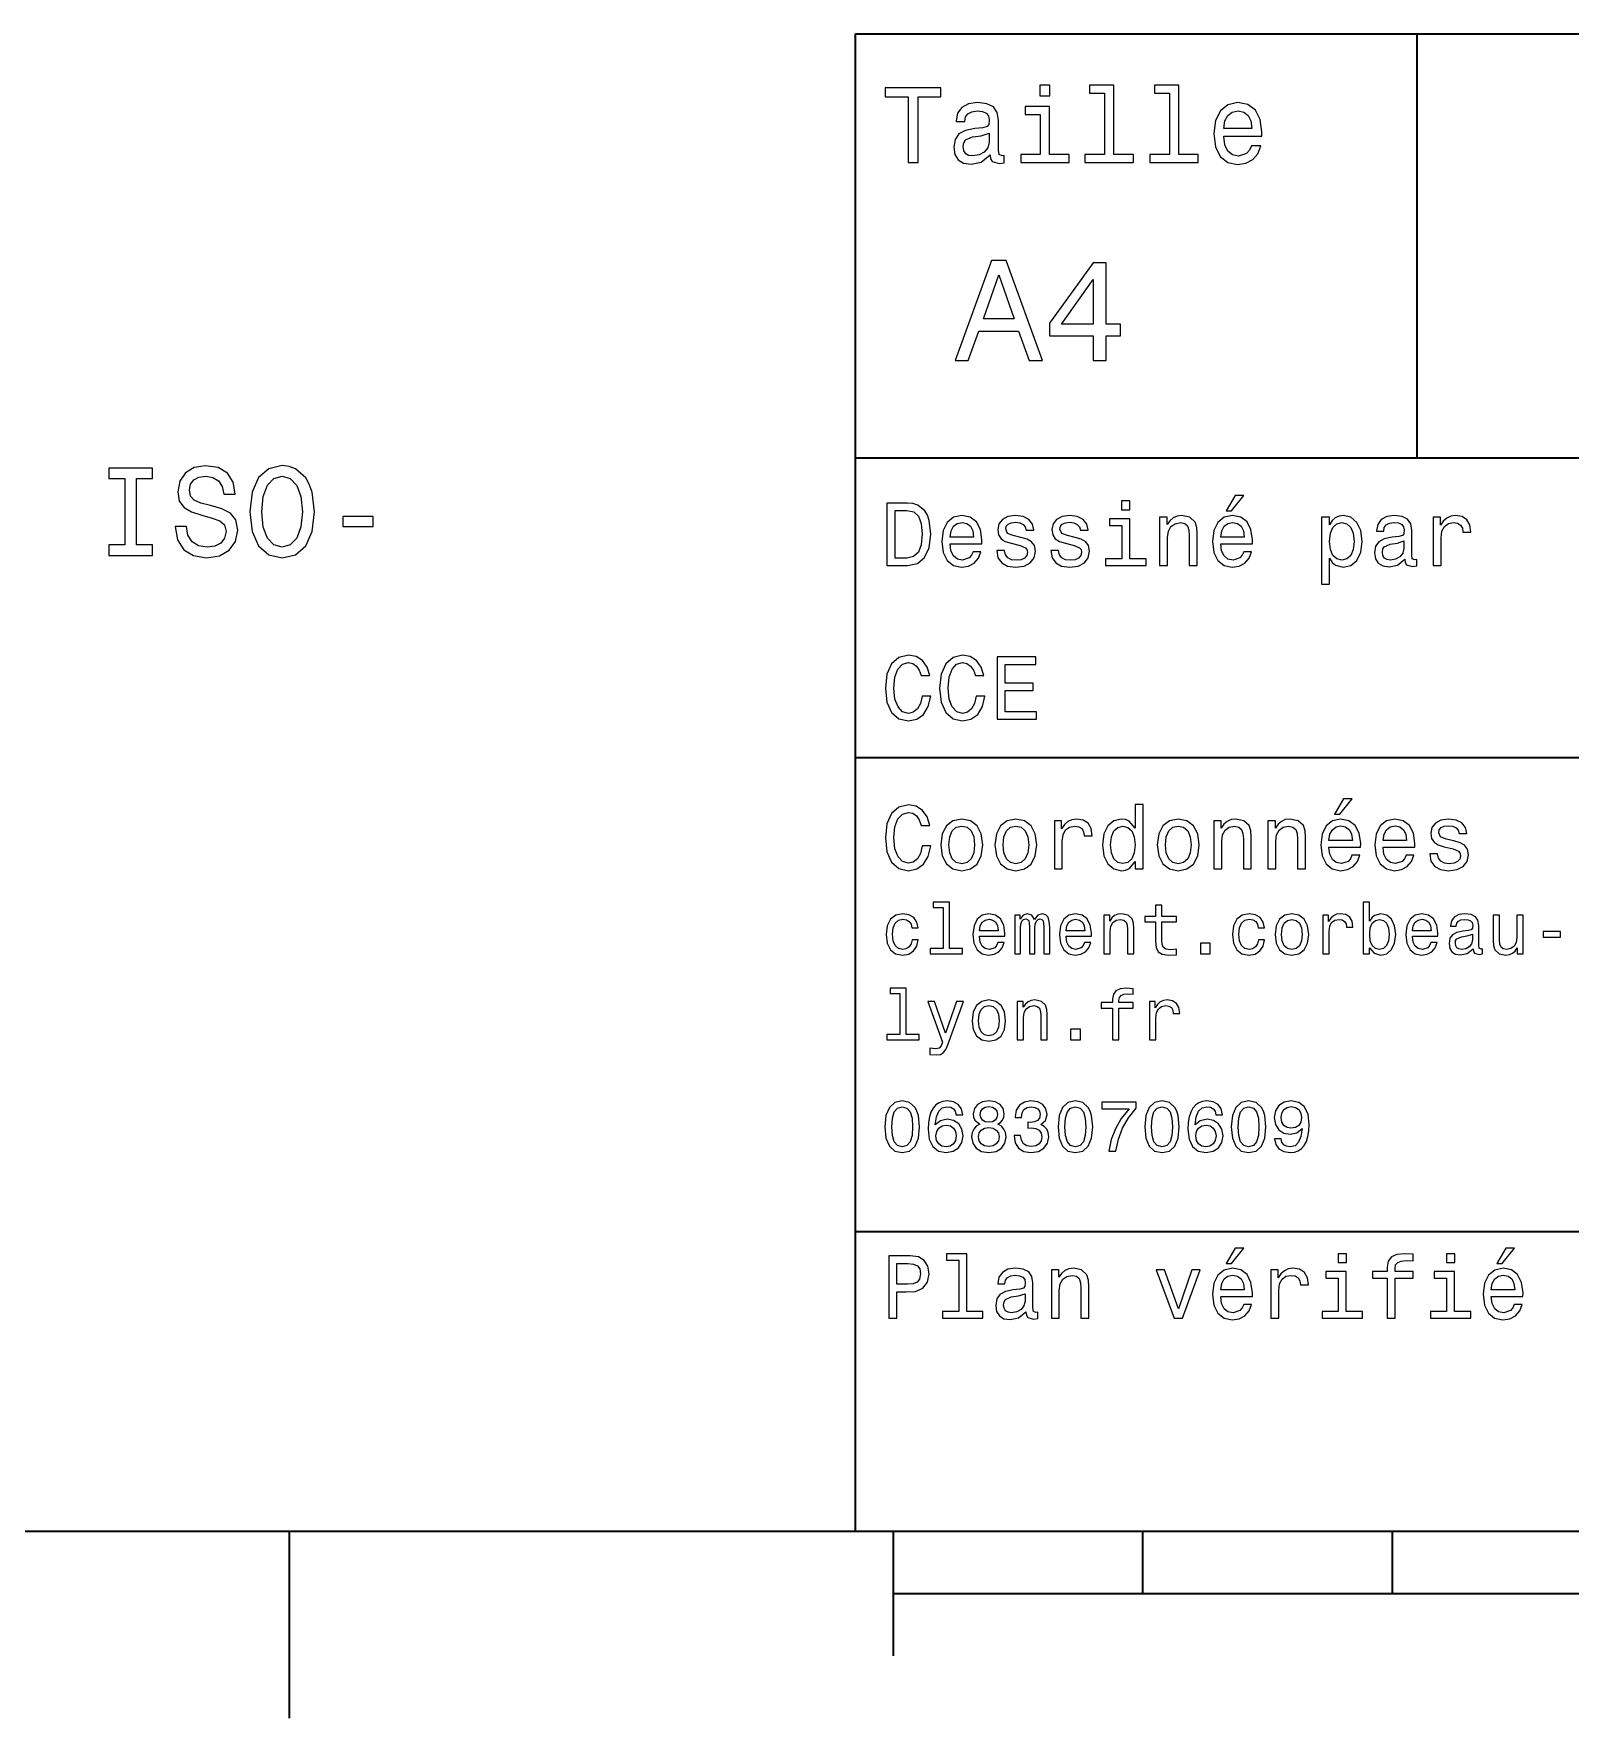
# Model space of a CAD drawing. Extents: x 0 to 297, y 0 to 210.
# Drawn here: x 64.1 to 125.6, y 2.5 to 70 of the extents above; entities that cross this region are included whole.
import ezdxf

# ---------------------------------------------------------------- set-up
doc = ezdxf.new("R2010")
doc.units = 0

msp = doc.modelspace()

# ---------------------------------------------------------------- linework, layer by layer
at = {"color": 7, "lineweight": 35}
for p, q in [((97, 10), (97, 70)), ((97, 70), (287, 70)), ((97, 53), (162, 53)), ((97, 41), (162, 41)), ((97, 22), (162, 22)), ((10, 10), (287, 10)), ((97, 10), (287, 10)), ((98.5, 7.5), (198.5, 7.5))]:
    msp.add_line(p, q, dxfattribs=at)
at = {"color": 7, "lineweight": 35, "ltscale": 0.425}
msp.add_line((119.5, 53), (119.5, 70), dxfattribs=at)
at = {"color": 7, "lineweight": 35, "ltscale": 0.1875}
msp.add_line((74.300003, 10), (74.300003, 2.5), dxfattribs=at)
at = {"color": 7, "lineweight": 35, "ltscale": 0.125}
msp.add_line((98.5, 10), (98.5, 5), dxfattribs=at)
at = {"color": 7, "lineweight": 35, "ltscale": 0.0625}
for p, q in [((108.5, 10), (108.5, 7.5)), ((118.5, 10), (118.5, 7.5))]:
    msp.add_line(p, q, dxfattribs=at)
at = {"color": 7, "lineweight": 13}
for points in [[(99.102303, 64.837173), (99.5, 64.837173), (99.5, 67.47406), (100.407784, 67.47406), (100.407784, 67.837173), (98.190201, 67.837173), (98.190201, 67.47406), (99.102303, 67.47406)], [(104.786743, 67.940918), (104.384727, 67.940918), (104.384727, 67.508644), (104.786743, 67.508644)], [(106.969742, 67.621033), (106.969742, 65.157059), (106.187317, 65.157059), (106.187317, 64.837173), (108.128242, 64.837173), (108.128242, 65.157059), (107.350143, 65.157059), (107.350143, 67.940918), (106.373199, 67.940918), (106.373199, 67.621033)], [(109.572044, 67.621033), (109.572044, 65.157059), (108.789627, 65.157059), (108.789627, 64.837173), (110.730545, 64.837173), (110.730545, 65.157059), (109.952454, 65.157059), (109.952454, 67.940918), (108.975502, 67.940918), (108.975502, 67.621033)], [(102.387611, 65.139771), (102.387611, 65.126801), (102.409225, 64.979828), (102.47406, 64.876076), (102.746399, 64.793945), (102.958214, 64.828529), (102.958214, 65.122475), (102.867432, 65.109505), (102.746399, 65.165703), (102.724785, 65.338615), (102.724785, 66.540344), (102.672913, 66.84726), (102.521614, 67.0634), (102.257927, 67.193085), (101.886169, 67.240631), (101.523056, 67.188759), (101.255043, 67.041786), (101.086456, 66.812675), (101.030258, 66.510086), (101.030258, 66.484146), (101.371758, 66.484146), (101.402016, 66.665703), (101.497116, 66.795387), (101.65274, 66.873199), (101.873199, 66.903458), (102.085014, 66.881844), (102.236313, 66.817001), (102.327087, 66.704605), (102.357346, 66.548988), (102.340057, 66.367432), (102.270897, 66.276657), (102.097984, 66.233429), (101.773773, 66.198845), (101.402016, 66.121033), (101.138329, 65.982704), (100.982712, 65.766571), (100.935158, 65.446686), (100.978386, 65.161385), (101.112389, 64.949562), (101.328529, 64.815559), (101.626801, 64.768013), (102.028816, 64.858788)], [(104.773773, 65.157059), (104.773773, 67.080688), (103.796829, 67.080688), (103.796829, 66.756485), (104.393372, 66.756485), (104.393372, 65.157059), (103.615273, 65.157059), (103.615273, 64.837173), (105.560516, 64.837173), (105.560516, 65.157059)], [(111.750717, 65.887604), (113.272339, 65.887604), (113.276657, 66.064842), (113.207497, 66.561958), (113.017288, 66.933716), (112.714699, 67.158501), (112.312683, 67.240631), (111.919312, 67.154175), (111.616714, 66.912102), (111.422188, 66.51873), (111.353027, 66), (111.41787, 65.4683), (111.612396, 65.079247), (111.91066, 64.837173), (112.299713, 64.755043), (112.636887, 64.811234), (112.913544, 64.958214), (113.116714, 65.191643), (113.233429, 65.502876), (112.857346, 65.502876), (112.779541, 65.329971), (112.667145, 65.200287), (112.34726, 65.096542), (112.100868, 65.144089), (111.914986, 65.295387), (111.793945, 65.541786), (111.750717, 65.874634)], [(111.750717, 66.207489), (111.798271, 66.50576), (111.914986, 66.726219), (112.092216, 66.860229), (112.325653, 66.907776), (112.554756, 66.860229), (112.731987, 66.726219), (112.840057, 66.50576), (112.878967, 66.207489)], [(102.344383, 65.649857), (102.292511, 65.425072), (102.154182, 65.252159), (101.946686, 65.139771), (101.691643, 65.100861), (101.527374, 65.122475), (101.41066, 65.191643), (101.337173, 65.312675), (101.315559, 65.481262), (101.332855, 65.632561), (101.402016, 65.740631), (101.678673, 65.861671), (102.028816, 65.913544), (102.344383, 66.017288)], [(100.982712, 56.9049), (101.51297, 56.9049), (101.933716, 58.080692), (103.530258, 58.080692), (103.951012, 56.9049), (104.492798, 56.9049), (103.028816, 60.910664), (102.440926, 60.910664)], [(106.521614, 56.9049), (107.040344, 56.9049), (107.040344, 57.896255), (107.610954, 57.896255), (107.610954, 58.357349), (107.040344, 58.357349), (107.040344, 60.818443), (106.515854, 60.818443), (104.763687, 58.403458), (104.763687, 57.896255), (106.521614, 57.896255)], [(102.118156, 58.570606), (102.734871, 60.334293), (103.351585, 58.570606)], [(105.247841, 58.357349), (106.521614, 60.149857), (106.521614, 58.357349)], [(70.189476, 50.251442), (69.730545, 50.251442), (69.831406, 49.716858), (70.083572, 49.323486), (70.471893, 49.086456), (70.996399, 49.000721), (71.515846, 49.081413), (71.904175, 49.303314), (72.151291, 49.651299), (72.242073, 50.110229), (72.166428, 50.523777), (71.954605, 50.791065), (71.611664, 50.967579), (71.152733, 51.098705), (70.759361, 51.194527), (70.502159, 51.305477), (70.355904, 51.466858), (70.310516, 51.719021), (70.355904, 51.945965), (70.48703, 52.117435), (70.688759, 52.233429), (70.966133, 52.273777), (71.24855, 52.223343), (71.470459, 52.087177), (71.616714, 51.860229), (71.687317, 51.552593), (72.146255, 51.552593), (72.146255, 51.562679), (72.065559, 52.036743), (71.828522, 52.389771), (71.455322, 52.611671), (70.951004, 52.687321), (70.497116, 52.611671), (70.144089, 52.399857), (69.917145, 52.072048), (69.836456, 51.648415), (69.902008, 51.270172), (70.093658, 51.01297), (70.396255, 50.841499), (70.809799, 50.710377), (71.218292, 50.594379), (71.525932, 50.483429), (71.712532, 50.322048), (71.778091, 50.059799), (71.717575, 49.792507), (71.561234, 49.590778), (71.324203, 49.464699), (71.016571, 49.424351), (70.67363, 49.479828), (70.411377, 49.641212), (70.244949, 49.903458)], [(72.726219, 50.846542), (72.817001, 50.059799), (73.079247, 49.479828), (73.487747, 49.121758), (74.022331, 49.000721), (74.551865, 49.121758), (74.965408, 49.479828), (75.222618, 50.059799), (75.318436, 50.846542), (75.222618, 51.628242), (75.111664, 51.945965), (74.965408, 52.208214), (74.551865, 52.566284), (74.299706, 52.657063), (74.022331, 52.692364), (73.482704, 52.566284), (73.074203, 52.213257), (72.817001, 51.633286)], [(67.718292, 49.520172), (67.072769, 49.520172), (67.072769, 49.096542), (68.827805, 49.096542), (68.827805, 49.520172), (68.182274, 49.520172), (68.182274, 52.172913), (68.827805, 52.172913), (68.827805, 52.596542), (67.072769, 52.596542), (67.072769, 52.172913), (67.718292, 52.172913)], [(73.210373, 50.846542), (73.265846, 51.456772), (73.432274, 51.905621), (73.689476, 52.177956), (74.022331, 52.273777), (74.350143, 52.177956), (74.607346, 51.900578), (74.773773, 51.451729), (74.83429, 50.846542), (74.773773, 50.236313), (74.607346, 49.787464), (74.350143, 49.515129), (74.022331, 49.424351), (73.689476, 49.515129), (73.432274, 49.787464), (73.265846, 50.23127)], [(111.84726, 50.88797), (112.059799, 50.88797), (112.560516, 51.500362), (112.207489, 51.500362)], [(76.44812, 50.251442), (77.668579, 50.251442), (77.668579, 50.649857), (76.44812, 50.649857)], [(99.080688, 51.190563), (98.248558, 51.190563), (98.248558, 48.690563), (99.080688, 48.690563), (99.473343, 48.769814), (99.765129, 49.011169), (99.945244, 49.40382), (100.010086, 49.940563), (99.952446, 50.488113), (99.880402, 50.70425), (99.779541, 50.877163), (99.487755, 51.111313), (99.296829, 51.168949)], [(99.055473, 50.891571), (99.329254, 50.837536), (99.516571, 50.671829), (99.628242, 50.376442), (99.664268, 49.940563), (99.624641, 49.519093), (99.51297, 49.223705), (99.322044, 49.047192), (99.055473, 48.989555), (98.583572, 48.989555), (98.583572, 50.891571)], [(100.784584, 49.565922), (102.052597, 49.565922), (102.056198, 49.713619), (101.998558, 50.127884), (101.840057, 50.437683), (101.587898, 50.625), (101.252884, 50.693443), (100.925072, 50.621399), (100.672913, 50.41967), (100.510803, 50.091862), (100.453171, 49.659584), (100.507202, 49.216499), (100.669312, 48.892292), (100.91787, 48.690563), (101.242073, 48.62212), (101.523056, 48.668949), (101.753601, 48.791428), (101.922913, 48.98595), (102.020172, 49.245319), (101.706772, 49.245319), (101.64193, 49.101227), (101.548271, 48.993156), (101.2817, 48.9067), (101.07637, 48.946327), (100.921471, 49.072407), (100.820602, 49.27774), (100.784584, 49.555115)], [(103.623199, 49.818085), (103.317001, 49.890129), (103.090057, 49.972984), (103.014412, 50.142292), (103.036026, 50.261169), (103.111671, 50.347622), (103.234146, 50.401657), (103.41066, 50.423271), (103.579971, 50.401657), (103.713257, 50.336815), (103.799713, 50.239555), (103.835732, 50.109871), (104.145531, 50.109871), (104.145531, 50.117077), (104.091499, 50.351227), (103.943802, 50.534943), (103.713257, 50.650219), (103.41066, 50.693443), (103.104469, 50.650219), (102.881126, 50.531342), (102.740631, 50.354828), (102.697403, 50.131485), (102.729828, 49.915348), (102.830688, 49.76405), (102.996399, 49.655983), (103.237755, 49.580334), (103.590775, 49.493877), (103.806915, 49.40382), (103.864555, 49.331772), (103.886169, 49.223705), (103.853745, 49.09042), (103.767288, 48.989555), (103.626801, 48.924713), (103.439484, 48.903099), (103.241356, 48.924713), (103.09726, 49.000362), (103, 49.122841), (102.960373, 49.292149), (102.654175, 49.292149), (102.704613, 49.003963), (102.852303, 48.795029), (103.086456, 48.668949), (103.41066, 48.62212), (103.749283, 48.668949), (103.997841, 48.795029), (104.149139, 48.996758), (104.203171, 49.259727), (104.163544, 49.486671), (104.051872, 49.641571), (103.868156, 49.742435)], [(105.791786, 49.818085), (105.485588, 49.890129), (105.258644, 49.972984), (105.182999, 50.142292), (105.204613, 50.261169), (105.280258, 50.347622), (105.40274, 50.401657), (105.579254, 50.423271), (105.748558, 50.401657), (105.881844, 50.336815), (105.9683, 50.239555), (106.004326, 50.109871), (106.314117, 50.109871), (106.314117, 50.117077), (106.260086, 50.351227), (106.112396, 50.534943), (105.881844, 50.650219), (105.579254, 50.693443), (105.273056, 50.650219), (105.049713, 50.531342), (104.909225, 50.354828), (104.865997, 50.131485), (104.898415, 49.915348), (104.999283, 49.76405), (105.164986, 49.655983), (105.406342, 49.580334), (105.759369, 49.493877), (105.975502, 49.40382), (106.033142, 49.331772), (106.054756, 49.223705), (106.022339, 49.09042), (105.935883, 48.989555), (105.795387, 48.924713), (105.60807, 48.903099), (105.409943, 48.924713), (105.265854, 49.000362), (105.168587, 49.122841), (105.12896, 49.292149), (104.822769, 49.292149), (104.873199, 49.003963), (105.020897, 48.795029), (105.255043, 48.668949), (105.579254, 48.62212), (105.91787, 48.668949), (106.166428, 48.795029), (106.317726, 48.996758), (106.371758, 49.259727), (106.33213, 49.486671), (106.220459, 49.641571), (106.036743, 49.742435)], [(107.992798, 51.27702), (107.657784, 51.27702), (107.657784, 50.916786), (107.992798, 50.916786)], [(109.181557, 48.690563), (109.498558, 48.690563), (109.498558, 49.807278), (109.530983, 50.063042), (109.635445, 50.250362), (109.797546, 50.365635), (110.013687, 50.408863), (110.1866, 50.372841), (110.29467, 50.275578), (110.348701, 50.113472), (110.366714, 49.897335), (110.366714, 48.690563), (110.683716, 48.690563), (110.683716, 49.962177), (110.669312, 50.217941), (110.604469, 50.430477), (110.39193, 50.625), (110.060516, 50.693443), (109.876801, 50.668228), (109.721901, 50.599785), (109.588615, 50.484512), (109.484146, 50.329613), (109.484146, 50.625), (109.181557, 50.625)], [(111.627518, 49.565922), (112.895531, 49.565922), (112.899132, 49.713619), (112.841499, 50.127884), (112.682999, 50.437683), (112.430832, 50.625), (112.095825, 50.693443), (111.768013, 50.621399), (111.515854, 50.41967), (111.353745, 50.091862), (111.296112, 49.659584), (111.350143, 49.216499), (111.512245, 48.892292), (111.760803, 48.690563), (112.085014, 48.62212), (112.365997, 48.668949), (112.596542, 48.791428), (112.765854, 48.98595), (112.863113, 49.245319), (112.549713, 49.245319), (112.484871, 49.101227), (112.391212, 48.993156), (112.124641, 48.9067), (111.919312, 48.946327), (111.764412, 49.072407), (111.663544, 49.27774), (111.627518, 49.555115)], [(115.986313, 50.326012), (115.986313, 50.625), (115.669312, 50.625), (115.669312, 47.941284), (115.986313, 47.941284), (115.986313, 48.98595), (116.097984, 48.816643), (116.22406, 48.704971), (116.541069, 48.62212), (116.843658, 48.690563), (117.081413, 48.895893), (117.236313, 49.2201), (117.293945, 49.659584), (117.236313, 50.095463), (117.081413, 50.41967), (116.843658, 50.621399), (116.541069, 50.693443), (116.368156, 50.671829), (116.220459, 50.603386), (116.094383, 50.488113)], [(119.005043, 48.942726), (119.005043, 48.931919), (119.023056, 48.809441), (119.077087, 48.722984), (119.304031, 48.654541), (119.480545, 48.683357), (119.480545, 48.928314), (119.4049, 48.917507), (119.304031, 48.96434), (119.286026, 49.108429), (119.286026, 50.109871), (119.242798, 50.365635), (119.116714, 50.54575), (118.896973, 50.65382), (118.587173, 50.693443), (118.284584, 50.650219), (118.061241, 50.52774), (117.920746, 50.336815), (117.873917, 50.084656), (117.873917, 50.063042), (118.158501, 50.063042), (118.183716, 50.21434), (118.26297, 50.322407), (118.392654, 50.387249), (118.57637, 50.412464), (118.752884, 50.394455), (118.878967, 50.34042), (118.954613, 50.246758), (118.979828, 50.117077), (118.965416, 49.965778), (118.907784, 49.890129), (118.763687, 49.854107), (118.493515, 49.825291), (118.183716, 49.760448), (117.963974, 49.645176), (117.834297, 49.465057), (117.79467, 49.19849), (117.830688, 48.960735), (117.942368, 48.784222), (118.122482, 48.67255), (118.37104, 48.632927), (118.706055, 48.708576)], [(120.143372, 48.690563), (120.460373, 48.690563), (120.460373, 49.796471), (120.492798, 50.063042), (120.590057, 50.253963), (120.748558, 50.369236), (120.961098, 50.408863), (121.119598, 50.383648), (121.238472, 50.3116), (121.310516, 50.189121), (121.335739, 50.023415), (121.656342, 50.023415), (121.613113, 50.315205), (121.49424, 50.524136), (121.296112, 50.650219), (121.02594, 50.693443), (120.842224, 50.664627), (120.683716, 50.592579), (120.543228, 50.4701), (120.431557, 50.304398), (120.431557, 50.625), (120.143372, 50.625)], [(100.784584, 49.832493), (100.824211, 50.081055), (100.921471, 50.264771), (101.069168, 50.376442), (101.263687, 50.416069), (101.454613, 50.376442), (101.602303, 50.264771), (101.69236, 50.081055), (101.724785, 49.832493)], [(107.981987, 48.957134), (107.981987, 50.560158), (107.16787, 50.560158), (107.16787, 50.289986), (107.664986, 50.289986), (107.664986, 48.957134), (107.016571, 48.957134), (107.016571, 48.690563), (108.637611, 48.690563), (108.637611, 48.957134)], [(111.627518, 49.832493), (111.667145, 50.081055), (111.764412, 50.264771), (111.912102, 50.376442), (112.106628, 50.416069), (112.297546, 50.376442), (112.445244, 50.264771), (112.535301, 50.081055), (112.567726, 49.832493)], [(116.48703, 48.9067), (116.274498, 48.953533), (116.119598, 49.097622), (116.022339, 49.331772), (115.989914, 49.659584), (116.022339, 49.983791), (116.119598, 50.217941), (116.274498, 50.358429), (116.48703, 50.408863), (116.681557, 50.358429), (116.836456, 50.21434), (116.933716, 49.98019), (116.969742, 49.659584), (116.933716, 49.335377), (116.836456, 49.097622), (116.681557, 48.953533)], [(118.969025, 49.367798), (118.925797, 49.180477), (118.810516, 49.036385), (118.637611, 48.942726), (118.425072, 48.910305), (118.288185, 48.928314), (118.190926, 48.98595), (118.129684, 49.086815), (118.111671, 49.227306), (118.126083, 49.353386), (118.183716, 49.443443), (118.414268, 49.544312), (118.706055, 49.587536), (118.969025, 49.673992)], [(99.66787, 43.460373), (99.595818, 43.15778), (99.476944, 42.941643), (99.311241, 42.808357), (99.116714, 42.765129), (98.882568, 42.829971), (98.698845, 43.024494), (98.57637, 43.341499), (98.536743, 43.780979), (98.57637, 44.216858), (98.695244, 44.537464), (98.87896, 44.731987), (99.116714, 44.80043), (99.289627, 44.764408), (99.437317, 44.663544), (99.552597, 44.501442), (99.631844, 44.278099), (99.97406, 44.278099), (99.865997, 44.620316), (99.678673, 44.879681), (99.422913, 45.041786), (99.116714, 45.099422), (98.734871, 45.009365), (98.443085, 44.757202), (98.25576, 44.342937), (98.190926, 43.780979), (98.25576, 43.219021), (98.443085, 42.804756), (98.734871, 42.548992), (99.116714, 42.462536), (99.451729, 42.530979), (99.721901, 42.721901), (99.912827, 43.035301), (100.013687, 43.460373)], [(101.836456, 43.460373), (101.764412, 43.15778), (101.645531, 42.941643), (101.479828, 42.808357), (101.285301, 42.765129), (101.051155, 42.829971), (100.867432, 43.024494), (100.744957, 43.341499), (100.70533, 43.780979), (100.744957, 44.216858), (100.863831, 44.537464), (101.047554, 44.731987), (101.285301, 44.80043), (101.458214, 44.764408), (101.605911, 44.663544), (101.721184, 44.501442), (101.80043, 44.278099), (102.142654, 44.278099), (102.034584, 44.620316), (101.84726, 44.879681), (101.591499, 45.041786), (101.285301, 45.099422), (100.903458, 45.009365), (100.611671, 44.757202), (100.424355, 44.342937), (100.359512, 43.780979), (100.424355, 43.219021), (100.611671, 42.804756), (100.903458, 42.548992), (101.285301, 42.462536), (101.620316, 42.530979), (101.890488, 42.721901), (102.081413, 43.035301), (102.182274, 43.460373)], [(102.664986, 42.530979), (104.25, 42.530979), (104.25, 42.833572), (102.996399, 42.833572), (102.996399, 43.680115), (104.113113, 43.680115), (104.113113, 43.979107), (102.996399, 43.979107), (102.996399, 44.728386), (104.221184, 44.728386), (104.221184, 45.030979), (102.664986, 45.030979)], [(116.184441, 38.728386), (116.396973, 38.728386), (116.897697, 39.340778), (116.54467, 39.340778)], [(99.66787, 37.460373), (99.595818, 37.15778), (99.476944, 36.941643), (99.311241, 36.808357), (99.116714, 36.765129), (98.882568, 36.829971), (98.698845, 37.024494), (98.57637, 37.341499), (98.536743, 37.780979), (98.57637, 38.216858), (98.695244, 38.537464), (98.87896, 38.731987), (99.116714, 38.80043), (99.289627, 38.764408), (99.437317, 38.663544), (99.552597, 38.501442), (99.631844, 38.278099), (99.97406, 38.278099), (99.865997, 38.620316), (99.678673, 38.879681), (99.422913, 39.041786), (99.116714, 39.099422), (98.734871, 39.009365), (98.443085, 38.757202), (98.25576, 38.342937), (98.190926, 37.780979), (98.25576, 37.219021), (98.443085, 36.804756), (98.734871, 36.548992), (99.116714, 36.462536), (99.451729, 36.530979), (99.721901, 36.721901), (99.912827, 37.035301), (100.013687, 37.460373)], [(100.413544, 37.496399), (100.471184, 37.056915), (100.636887, 36.732708), (100.899857, 36.530979), (101.252884, 36.462536), (101.602303, 36.530979), (101.865273, 36.729107), (102.030983, 37.053314), (102.092216, 37.496399), (102.030983, 37.935879), (101.865273, 38.263687), (101.602303, 38.461815), (101.252884, 38.533859), (100.899857, 38.461815), (100.636887, 38.260086), (100.471184, 37.935879)], [(102.58213, 37.496399), (102.639771, 37.056915), (102.805473, 36.732708), (103.068443, 36.530979), (103.421471, 36.462536), (103.770897, 36.530979), (104.033859, 36.729107), (104.19957, 37.053314), (104.260803, 37.496399), (104.19957, 37.935879), (104.033859, 38.263687), (103.770897, 38.461815), (103.421471, 38.533859), (103.068443, 38.461815), (102.805473, 38.260086), (102.639771, 37.935879)], [(104.963257, 36.530979), (105.280258, 36.530979), (105.280258, 37.636887), (105.312683, 37.903458), (105.409943, 38.094379), (105.568443, 38.209652), (105.780983, 38.249279), (105.939484, 38.224064), (106.058357, 38.152016), (106.130402, 38.029537), (106.155617, 37.863831), (106.476227, 37.863831), (106.432999, 38.155621), (106.314117, 38.364552), (106.115997, 38.490635), (105.845825, 38.533859), (105.662102, 38.505043), (105.503601, 38.432995), (105.363113, 38.310516), (105.251442, 38.144814), (105.251442, 38.465416), (104.963257, 38.465416)], [(108.201729, 36.829971), (108.201729, 36.530979), (108.51873, 36.530979), (108.51873, 39.117435), (108.20533, 39.117435), (108.20533, 38.170029), (107.963974, 38.443802), (107.816284, 38.508644), (107.646973, 38.533859), (107.340775, 38.461815), (107.103027, 38.260086), (106.948128, 37.935879), (106.894089, 37.5), (106.948128, 37.064121), (107.103027, 36.736309), (107.340775, 36.530979), (107.646973, 36.462536), (107.816284, 36.487751), (107.967575, 36.552593)], [(109.087898, 37.496399), (109.145531, 37.056915), (109.311241, 36.732708), (109.574203, 36.530979), (109.927231, 36.462536), (110.276657, 36.530979), (110.539627, 36.729107), (110.70533, 37.053314), (110.766571, 37.496399), (110.70533, 37.935879), (110.539627, 38.263687), (110.276657, 38.461815), (109.927231, 38.533859), (109.574203, 38.461815), (109.311241, 38.260086), (109.145531, 37.935879)], [(111.350143, 36.530979), (111.667145, 36.530979), (111.667145, 37.647694), (111.69957, 37.903458), (111.804031, 38.090778), (111.966141, 38.206051), (112.182274, 38.249279), (112.355186, 38.213257), (112.463257, 38.115993), (112.517288, 37.953888), (112.535301, 37.737751), (112.535301, 36.530979), (112.852303, 36.530979), (112.852303, 37.802593), (112.837898, 38.058357), (112.773056, 38.270893), (112.560516, 38.465416), (112.229103, 38.533859), (112.045387, 38.508644), (111.890488, 38.440201), (111.757202, 38.324928), (111.65274, 38.170029), (111.65274, 38.465416), (111.350143, 38.465416)], [(113.51873, 36.530979), (113.835732, 36.530979), (113.835732, 37.647694), (113.868156, 37.903458), (113.972626, 38.090778), (114.134727, 38.206051), (114.350861, 38.249279), (114.523773, 38.213257), (114.631844, 38.115993), (114.685883, 37.953888), (114.703888, 37.737751), (114.703888, 36.530979), (115.020889, 36.530979), (115.020889, 37.802593), (115.006485, 38.058357), (114.941643, 38.270893), (114.729111, 38.465416), (114.39769, 38.533859), (114.213974, 38.508644), (114.059082, 38.440201), (113.925789, 38.324928), (113.821327, 38.170029), (113.821327, 38.465416), (113.51873, 38.465416)], [(115.964699, 37.406338), (117.232712, 37.406338), (117.236313, 37.554035), (117.178673, 37.9683), (117.020172, 38.278099), (116.768013, 38.465416), (116.432999, 38.533859), (116.105186, 38.461815), (115.853027, 38.260086), (115.690918, 37.932278), (115.633286, 37.5), (115.687317, 37.056915), (115.849426, 36.732708), (116.097984, 36.530979), (116.422188, 36.462536), (116.703171, 36.509365), (116.933716, 36.631844), (117.103027, 36.826366), (117.200287, 37.085735), (116.886887, 37.085735), (116.822044, 36.941643), (116.728386, 36.833572), (116.461815, 36.747116), (116.256485, 36.786743), (116.101585, 36.912823), (116.000717, 37.118156), (115.964699, 37.395531)], [(118.133286, 37.406338), (119.401299, 37.406338), (119.4049, 37.554035), (119.34726, 37.9683), (119.188766, 38.278099), (118.9366, 38.465416), (118.601585, 38.533859), (118.273773, 38.461815), (118.021614, 38.260086), (117.859512, 37.932278), (117.801872, 37.5), (117.855911, 37.056915), (118.018013, 36.732708), (118.266571, 36.530979), (118.590775, 36.462536), (118.871758, 36.509365), (119.10231, 36.631844), (119.271614, 36.826366), (119.368881, 37.085735), (119.055481, 37.085735), (118.990631, 36.941643), (118.896973, 36.833572), (118.630402, 36.747116), (118.425072, 36.786743), (118.270172, 36.912823), (118.169312, 37.118156), (118.133286, 37.395531)], [(120.971901, 37.658501), (120.66571, 37.730545), (120.438766, 37.8134), (120.363113, 37.982708), (120.384727, 38.101585), (120.460373, 38.188038), (120.582855, 38.242073), (120.759369, 38.263687), (120.92868, 38.242073), (121.061966, 38.177231), (121.148415, 38.079971), (121.184441, 37.950287), (121.49424, 37.950287), (121.49424, 37.957493), (121.440201, 38.191643), (121.292511, 38.375359), (121.061966, 38.490635), (120.759369, 38.533859), (120.453171, 38.490635), (120.229828, 38.371758), (120.08934, 38.195244), (120.046112, 37.971901), (120.078529, 37.755764), (120.179398, 37.604465), (120.3451, 37.496399), (120.586456, 37.42075), (120.939484, 37.334293), (121.155624, 37.244236), (121.213257, 37.172188), (121.234871, 37.064121), (121.202454, 36.930836), (121.115997, 36.829971), (120.97551, 36.765129), (120.788185, 36.743515), (120.590057, 36.765129), (120.445969, 36.840778), (120.348709, 36.963257), (120.309082, 37.132565), (120.002884, 37.132565), (120.053314, 36.844379), (120.201012, 36.635445), (120.435158, 36.509365), (120.759369, 36.462536), (121.097984, 36.509365), (121.346542, 36.635445), (121.497841, 36.837173), (121.551872, 37.100143), (121.512253, 37.327087), (121.400574, 37.481987), (121.216858, 37.582851)], [(100.737755, 37.5), (100.770172, 37.824207), (100.87104, 38.058357), (101.033142, 38.20245), (101.252884, 38.25288), (101.469017, 38.20245), (101.631126, 38.061958), (101.731987, 37.824207), (101.768013, 37.5), (101.731987, 37.172188), (101.631126, 36.934437), (101.469017, 36.790344), (101.252884, 36.743515), (101.033142, 36.790344), (100.87104, 36.934437), (100.770172, 37.172188)], [(102.906342, 37.5), (102.938759, 37.824207), (103.039627, 38.058357), (103.201729, 38.20245), (103.421471, 38.25288), (103.637611, 38.20245), (103.799713, 38.061958), (103.900574, 37.824207), (103.9366, 37.5), (103.900574, 37.172188), (103.799713, 36.934437), (103.637611, 36.790344), (103.421471, 36.743515), (103.201729, 36.790344), (103.039627, 36.934437), (102.938759, 37.172188)], [(107.701012, 38.249279), (107.909943, 38.198845), (108.068443, 38.058357), (108.162102, 37.824207), (108.198128, 37.5), (108.162102, 37.172188), (108.068443, 36.938038), (107.909943, 36.793949), (107.701012, 36.747116), (107.502884, 36.793949), (107.351585, 36.938038), (107.250717, 37.175793), (107.2183, 37.5), (107.250717, 37.820606), (107.351585, 38.054756), (107.502884, 38.198845)], [(109.412102, 37.5), (109.444527, 37.824207), (109.545387, 38.058357), (109.707489, 38.20245), (109.927231, 38.25288), (110.143372, 38.20245), (110.305473, 38.061958), (110.406342, 37.824207), (110.44236, 37.5), (110.406342, 37.172188), (110.305473, 36.934437), (110.143372, 36.790344), (109.927231, 36.743515), (109.707489, 36.790344), (109.545387, 36.934437), (109.444527, 37.172188)], [(115.964699, 37.672909), (116.004318, 37.921471), (116.101585, 38.105186), (116.249283, 38.216858), (116.443802, 38.256485), (116.634727, 38.216858), (116.782425, 38.105186), (116.872482, 37.921471), (116.9049, 37.672909)], [(118.133286, 37.672909), (118.172913, 37.921471), (118.270172, 38.105186), (118.41787, 38.216858), (118.612396, 38.256485), (118.803314, 38.216858), (118.951012, 38.105186), (119.041069, 37.921471), (119.073486, 37.672909)], [(100.510086, 34.991352), (100.510086, 33.348701), (99.988472, 33.348701), (99.988472, 33.135445), (101.282417, 33.135445), (101.282417, 33.348701), (100.763687, 33.348701), (100.763687, 35.204609), (100.112389, 35.204609), (100.112389, 34.991352)], [(117.593658, 33.374638), (117.780975, 33.152737), (118.03746, 33.080688), (118.279541, 33.135445), (118.472626, 33.299709), (118.593658, 33.561958), (118.639771, 33.91066), (118.593658, 34.259365), (118.469742, 34.51873), (118.279541, 34.680115), (118.03746, 34.737751), (117.783859, 34.662823), (117.680115, 34.570602), (117.593658, 34.446682), (117.593658, 35.204609), (117.340057, 35.204609), (117.340057, 33.135445), (117.593658, 33.135445)], [(99.256485, 34.170029), (99.507202, 34.170029), (99.45533, 34.400574), (99.331413, 34.58213), (99.138329, 34.694523), (98.887611, 34.737751), (98.610954, 34.680115), (98.400574, 34.51873), (98.268013, 34.256481), (98.221901, 33.904896), (98.265129, 33.556194), (98.394814, 33.296829), (98.599426, 33.135445), (98.87896, 33.080688), (99.126801, 33.123917), (99.319885, 33.244953), (99.452446, 33.435158), (99.510086, 33.688759), (99.268013, 33.688759), (99.224785, 33.527374), (99.144089, 33.406338), (99.028816, 33.331409), (98.887611, 33.308353), (98.711815, 33.345818), (98.585014, 33.461094), (98.507202, 33.648415), (98.48127, 33.913544), (98.507202, 34.172909), (98.587898, 34.360229), (98.717583, 34.475502), (98.887611, 34.515846), (99.03746, 34.48991), (99.149857, 34.42363), (99.224785, 34.314117)], [(101.96254, 33.835732), (102.976944, 33.835732), (102.979828, 33.953888), (102.933716, 34.285301), (102.806915, 34.533138), (102.605186, 34.682995), (102.337173, 34.737751), (102.074928, 34.680115), (101.873199, 34.51873), (101.743515, 34.256481), (101.697403, 33.91066), (101.740631, 33.556194), (101.870316, 33.296829), (102.069168, 33.135445), (102.328529, 33.080688), (102.553314, 33.118153), (102.737755, 33.216137), (102.873199, 33.371758), (102.951012, 33.57925), (102.700287, 33.57925), (102.648415, 33.463974), (102.573486, 33.377518), (102.360229, 33.308353), (102.195969, 33.340057), (102.072044, 33.440922), (101.991356, 33.605186), (101.96254, 33.827087)], [(101.96254, 34.048988), (101.99424, 34.247837), (102.072044, 34.39481), (102.190201, 34.484146), (102.345825, 34.515846), (102.498558, 34.484146), (102.616714, 34.39481), (102.688759, 34.247837), (102.714699, 34.048988)], [(103.374641, 33.135445), (103.60807, 33.135445), (103.60807, 34.170029), (103.622482, 34.325645), (103.665703, 34.438038), (103.731987, 34.504322), (103.818443, 34.530258), (103.887611, 34.507202), (103.933716, 34.449566), (103.956772, 34.351582), (103.965416, 34.221901), (103.965416, 33.135445), (104.184441, 33.135445), (104.184441, 34.170029), (104.198845, 34.322765), (104.242073, 34.435158), (104.311241, 34.504322), (104.397697, 34.530258), (104.466858, 34.507202), (104.51297, 34.449566), (104.541786, 34.221901), (104.541786, 33.135445), (104.775215, 33.135445), (104.775215, 34.204609), (104.760803, 34.42651), (104.714699, 34.596539), (104.622475, 34.700287), (104.472626, 34.737751), (104.296829, 34.680115), (104.161385, 34.512966), (104.054756, 34.677231), (103.876083, 34.737751), (103.711815, 34.680115), (103.599426, 34.51873), (103.599426, 34.682995), (103.374641, 34.682995)], [(105.432274, 33.835732), (106.446686, 33.835732), (106.44957, 33.953888), (106.403458, 34.285301), (106.276657, 34.533138), (106.074928, 34.682995), (105.806915, 34.737751), (105.54467, 34.680115), (105.342941, 34.51873), (105.213257, 34.256481), (105.167145, 33.91066), (105.210373, 33.556194), (105.340057, 33.296829), (105.538902, 33.135445), (105.798271, 33.080688), (106.023056, 33.118153), (106.207489, 33.216137), (106.342941, 33.371758), (106.420746, 33.57925), (106.170029, 33.57925), (106.118156, 33.463974), (106.043228, 33.377518), (105.829971, 33.308353), (105.665703, 33.340057), (105.541786, 33.440922), (105.461098, 33.605186), (105.432274, 33.827087)], [(105.432274, 34.048988), (105.463974, 34.247837), (105.541786, 34.39481), (105.659943, 34.484146), (105.815559, 34.515846), (105.9683, 34.484146), (106.086456, 34.39481), (106.158501, 34.247837), (106.184441, 34.048988)], [(106.945244, 33.135445), (107.198845, 33.135445), (107.198845, 34.028816), (107.224785, 34.233429), (107.308357, 34.383282), (107.438042, 34.475502), (107.610954, 34.510086), (107.749283, 34.481266), (107.835739, 34.403458), (107.87896, 34.273773), (107.893372, 34.100861), (107.893372, 33.135445), (108.146973, 33.135445), (108.146973, 34.152737), (108.135445, 34.357346), (108.083572, 34.527374), (107.913544, 34.682995), (107.648415, 34.737751), (107.501442, 34.717579), (107.377518, 34.662823), (107.270889, 34.570602), (107.187317, 34.446682), (107.187317, 34.682995), (106.945244, 34.682995)], [(109.020172, 34.414982), (109.020172, 33.639767), (109.03746, 33.389046), (109.118156, 33.216137), (109.279541, 33.115273), (109.553314, 33.080688), (109.853027, 33.0951), (109.853027, 33.314117), (109.634003, 33.296829), (109.435158, 33.319881), (109.328529, 33.39193), (109.282417, 33.512966), (109.273773, 33.682995), (109.273773, 34.414982), (109.853027, 34.414982), (109.853027, 34.631123), (109.273773, 34.631123), (109.273773, 35.083572), (109.020172, 35.083572), (109.020172, 34.631123), (108.58213, 34.631123), (108.58213, 34.414982)], [(113.135445, 34.170029), (113.386169, 34.170029), (113.33429, 34.400574), (113.210373, 34.58213), (113.017288, 34.694523), (112.766571, 34.737751), (112.489914, 34.680115), (112.279541, 34.51873), (112.146973, 34.256481), (112.100861, 33.904896), (112.144089, 33.556194), (112.273773, 33.296829), (112.478386, 33.135445), (112.757927, 33.080688), (113.00576, 33.123917), (113.198845, 33.244953), (113.331413, 33.435158), (113.389046, 33.688759), (113.146973, 33.688759), (113.103745, 33.527374), (113.023056, 33.406338), (112.907776, 33.331409), (112.766571, 33.308353), (112.590775, 33.345818), (112.463974, 33.461094), (112.386169, 33.648415), (112.360229, 33.913544), (112.386169, 34.172909), (112.466858, 34.360229), (112.596542, 34.475502), (112.766571, 34.515846), (112.916428, 34.48991), (113.028816, 34.42363), (113.103745, 34.314117)], [(113.809799, 33.90778), (113.855904, 33.556194), (113.988472, 33.296829), (114.198845, 33.135445), (114.481262, 33.080688), (114.760803, 33.135445), (114.971176, 33.293945), (115.103745, 33.55331), (115.15274, 33.90778), (115.103745, 34.259365), (114.971176, 34.52161), (114.760803, 34.680115), (114.481262, 34.737751), (114.198845, 34.680115), (113.988472, 34.51873), (113.855904, 34.259365)], [(114.06916, 33.91066), (114.0951, 34.170029), (114.175789, 34.357346), (114.305473, 34.472622), (114.481262, 34.512966), (114.654175, 34.472622), (114.783859, 34.360229), (114.864548, 34.170029), (114.893372, 33.91066), (114.864548, 33.648415), (114.783859, 33.45821), (114.654175, 33.342937), (114.481262, 33.305473), (114.305473, 33.342937), (114.175789, 33.45821), (114.0951, 33.648415)], [(115.714691, 33.135445), (115.9683, 33.135445), (115.9683, 34.020172), (115.994232, 34.233429), (116.072044, 34.386166), (116.198845, 34.478386), (116.368874, 34.510086), (116.495674, 34.48991), (116.590775, 34.432274), (116.648415, 34.334293), (116.668587, 34.201729), (116.925072, 34.201729), (116.890488, 34.435158), (116.795387, 34.602303), (116.636887, 34.703167), (116.420746, 34.737751), (116.273773, 34.714695), (116.146973, 34.657059), (116.034576, 34.559074), (115.945244, 34.42651), (115.945244, 34.682995), (115.714691, 34.682995)], [(118.380402, 33.91066), (118.351585, 33.651295), (118.273773, 33.461094), (118.149857, 33.345818), (117.994232, 33.308353), (117.824203, 33.345818), (117.700287, 33.461094), (117.622475, 33.648415), (117.596542, 33.91066), (117.622475, 34.170029), (117.700287, 34.357346), (117.824203, 34.469738), (117.994232, 34.510086), (118.149857, 34.469738), (118.273773, 34.354465), (118.351585, 34.167145)], [(119.311241, 33.835732), (120.325645, 33.835732), (120.328529, 33.953888), (120.282425, 34.285301), (120.155617, 34.533138), (119.953888, 34.682995), (119.685883, 34.737751), (119.42363, 34.680115), (119.221901, 34.51873), (119.092216, 34.256481), (119.046112, 33.91066), (119.08934, 33.556194), (119.219017, 33.296829), (119.41787, 33.135445), (119.677231, 33.080688), (119.902016, 33.118153), (120.086456, 33.216137), (120.221901, 33.371758), (120.299713, 33.57925), (120.048988, 33.57925), (119.997116, 33.463974), (119.922188, 33.377518), (119.708931, 33.308353), (119.54467, 33.340057), (119.420746, 33.440922), (119.340057, 33.605186), (119.311241, 33.827087)], [(119.311241, 34.048988), (119.342941, 34.247837), (119.420746, 34.39481), (119.538902, 34.484146), (119.694527, 34.515846), (119.84726, 34.484146), (119.965416, 34.39481), (120.03746, 34.247837), (120.0634, 34.048988)], [(121.743515, 33.337173), (121.743515, 33.328529), (121.757927, 33.230545), (121.801155, 33.161381), (121.982712, 33.106625), (122.123917, 33.129681), (122.123917, 33.325645), (122.0634, 33.317001), (121.982712, 33.354465), (121.9683, 33.469738), (121.9683, 34.270893), (121.933716, 34.475502), (121.832855, 34.619595), (121.657059, 34.706051), (121.409225, 34.737751), (121.167145, 34.703167), (120.988472, 34.605186), (120.876083, 34.452446), (120.838615, 34.250717), (120.838615, 34.233429), (121.066284, 34.233429), (121.086456, 34.354465), (121.149857, 34.440922), (121.253601, 34.492794), (121.400574, 34.512966), (121.541786, 34.498558), (121.642654, 34.45533), (121.703171, 34.380402), (121.723343, 34.276653), (121.711815, 34.155617), (121.66571, 34.0951), (121.55043, 34.06628), (121.33429, 34.043224), (121.086456, 33.991352), (120.91066, 33.899132), (120.806915, 33.755043), (120.775215, 33.541786), (120.804031, 33.351582), (120.893372, 33.210373), (121.03746, 33.121037), (121.236313, 33.089336), (121.504318, 33.149853)], [(123.752167, 34.682995), (123.498558, 34.682995), (123.498558, 33.789623), (123.469742, 33.58213), (123.386169, 33.432274), (123.256485, 33.340057), (123.086456, 33.311237), (122.951012, 33.334293), (122.864555, 33.403458), (122.815567, 33.52161), (122.804031, 33.688759), (122.804031, 34.682995), (122.55043, 34.682995), (122.55043, 33.665703), (122.559082, 33.461094), (122.613831, 33.291065), (122.780983, 33.135445), (123.048996, 33.080688), (123.193085, 33.100864), (123.317001, 33.152737), (123.42363, 33.242073), (123.510086, 33.371758), (123.510086, 33.135445), (123.752167, 33.135445)], [(121.714699, 33.677231), (121.680115, 33.527374), (121.587898, 33.412102), (121.44957, 33.337173), (121.279541, 33.311237), (121.170029, 33.325645), (121.092216, 33.371758), (121.043228, 33.452446), (121.028816, 33.564838), (121.040344, 33.665703), (121.086456, 33.737751), (121.270889, 33.818443), (121.504318, 33.853024), (121.714699, 33.922188)], [(124.541786, 33.795387), (125.239197, 33.795387), (125.239197, 34.023052), (124.541786, 34.023052)], [(110.812683, 33.135445), (111.210373, 33.135445), (111.210373, 33.564838), (110.812683, 33.564838)], [(98.775215, 31.53602), (98.775215, 29.89337), (98.253601, 29.89337), (98.253601, 29.680113), (99.547554, 29.680113), (99.547554, 29.89337), (99.028816, 29.89337), (99.028816, 31.749277), (98.377525, 31.749277), (98.377525, 31.53602)], [(107.296829, 30.959652), (107.296829, 29.680113), (107.55043, 29.680113), (107.55043, 30.959652), (108.126801, 30.959652), (108.126801, 31.175791), (107.55043, 31.175791), (107.55043, 31.270891), (107.570602, 31.386166), (107.636887, 31.463974), (107.749283, 31.510084), (107.91066, 31.527374), (108.126801, 31.515848), (108.126801, 31.734867), (107.853027, 31.749277), (107.605186, 31.723341), (107.432274, 31.645531), (107.328529, 31.510084), (107.296829, 31.317001), (107.296829, 31.175791), (106.832855, 31.175791), (106.832855, 30.959652)], [(101.046112, 31.227663), (100.602303, 29.953888), (100.167145, 31.227663), (99.890488, 31.227663), (100.478386, 29.593658), (100.426514, 29.449566), (100.345825, 29.351583), (100.210373, 29.319881), (99.976944, 29.348701), (99.976944, 29.103745), (100.221901, 29.080688), (100.397697, 29.103745), (100.521614, 29.175791), (100.610954, 29.299709), (100.688759, 29.481266), (101.317001, 31.227663)], [(101.665703, 30.452448), (101.711815, 30.100863), (101.844383, 29.841496), (102.054756, 29.680113), (102.337173, 29.625359), (102.616714, 29.680113), (102.827087, 29.838614), (102.959656, 30.09798), (103.008644, 30.452448), (102.959656, 30.804031), (102.827087, 31.06628), (102.616714, 31.224781), (102.337173, 31.282417), (102.054756, 31.224781), (101.844383, 31.063398), (101.711815, 30.804031)], [(101.925072, 30.45533), (101.951012, 30.714695), (102.0317, 30.902016), (102.161385, 31.017288), (102.337173, 31.057634), (102.510086, 31.017288), (102.639771, 30.904896), (102.720459, 30.714695), (102.749283, 30.45533), (102.720459, 30.193081), (102.639771, 30.00288), (102.510086, 29.887606), (102.337173, 29.850142), (102.161385, 29.887606), (102.0317, 30.00288), (101.951012, 30.193081)], [(103.475502, 29.680113), (103.729103, 29.680113), (103.729103, 30.573484), (103.755043, 30.778095), (103.838615, 30.927952), (103.9683, 31.02017), (104.141212, 31.054752), (104.279541, 31.025934), (104.365997, 30.948124), (104.409225, 30.818441), (104.42363, 30.645531), (104.42363, 29.680113), (104.677231, 29.680113), (104.677231, 30.697403), (104.665703, 30.902016), (104.613831, 31.072044), (104.443802, 31.227663), (104.178673, 31.282417), (104.0317, 31.262245), (103.907784, 31.207491), (103.801155, 31.115271), (103.717575, 30.991352), (103.717575, 31.227663), (103.475502, 31.227663)], [(108.775215, 29.680113), (109.028816, 29.680113), (109.028816, 30.564838), (109.054756, 30.778095), (109.132568, 30.930834), (109.259369, 31.023052), (109.429398, 31.054752), (109.556198, 31.03458), (109.651299, 30.976942), (109.708931, 30.87896), (109.729103, 30.746395), (109.985588, 30.746395), (109.951012, 30.979824), (109.855911, 31.146971), (109.697403, 31.247837), (109.48127, 31.282417), (109.33429, 31.259363), (109.207489, 31.201727), (109.0951, 31.103745), (109.00576, 30.97118), (109.00576, 31.227663), (108.775215, 31.227663)], [(105.60807, 29.680113), (106.005768, 29.680113), (106.005768, 30.109509), (105.60807, 30.109509)], [(98.172913, 26.201731), (98.216141, 25.749281), (98.351585, 25.426514), (98.567726, 25.230549), (98.867432, 25.167149), (99.164268, 25.230549), (99.380402, 25.426514), (99.51297, 25.749281), (99.559074, 26.201731), (99.51297, 26.651299), (99.458214, 26.829971), (99.380402, 26.976946), (99.164268, 27.172913), (98.867432, 27.239193), (98.567726, 27.172913), (98.351585, 26.974064), (98.216141, 26.651299)], [(98.44957, 26.201731), (98.472626, 26.550434), (98.54467, 26.801153), (98.674355, 26.948128), (98.867432, 27), (99.05764, 26.948128), (99.187317, 26.801153), (99.259369, 26.550434), (99.282417, 26.201731), (99.259369, 25.850145), (99.187317, 25.599424), (99.05764, 25.45245), (98.867432, 25.40346), (98.674355, 25.45245), (98.54467, 25.599424), (98.472626, 25.850145)], [(101.293945, 26.685881), (101.239197, 26.91931), (101.112389, 27.09222), (100.916428, 27.201731), (100.662827, 27.239193), (100.492798, 27.219021), (100.345825, 27.164267), (100.216141, 27.074928), (100.106628, 26.948128), (100.020172, 26.789627), (99.956772, 26.596542), (99.916428, 26.368877), (99.9049, 26.112392), (99.951012, 25.703171), (100.092216, 25.406342), (100.319885, 25.227667), (100.631126, 25.167149), (100.91066, 25.219021), (101.123917, 25.354467), (101.262245, 25.567724), (101.311241, 25.838617), (101.262245, 26.112392), (101.129684, 26.322767), (100.925072, 26.455332), (100.671471, 26.501442), (100.397697, 26.443806), (100.193085, 26.279539), (100.236313, 26.596542), (100.328529, 26.824209), (100.469742, 26.959656), (100.665703, 27.005764), (100.809799, 26.98271), (100.919312, 26.922192), (100.991356, 26.821327), (101.028816, 26.685881)], [(101.979828, 26.302595), (101.832855, 26.221903), (101.731987, 26.10951), (101.668587, 25.9683), (101.648415, 25.798271), (101.694527, 25.541788), (101.827087, 25.342941), (102.043228, 25.216139), (102.337173, 25.167149), (102.628242, 25.216139), (102.844383, 25.342941), (102.976944, 25.541788), (103.02594, 25.798271), (103.002884, 25.9683), (102.94236, 26.10951), (102.838615, 26.221903), (102.694527, 26.302595), (102.809799, 26.371759), (102.890488, 26.46686), (102.939484, 26.582134), (102.956772, 26.723343), (102.91066, 26.927956), (102.789627, 27.09222), (102.593658, 27.198849), (102.337173, 27.239193), (102.077812, 27.198849), (101.881844, 27.09222), (101.757927, 26.927956), (101.714699, 26.723343), (101.729103, 26.582134), (101.778099, 26.46686)], [(101.988472, 26.700289), (102.011528, 26.827091), (102.080688, 26.925074), (102.190201, 26.985592), (102.337173, 27.008646), (102.48127, 26.985592), (102.590775, 26.925074), (102.659943, 26.827091), (102.685883, 26.700289), (102.659943, 26.570606), (102.590775, 26.469742), (102.48127, 26.40346), (102.337173, 26.383286), (102.190201, 26.406342), (102.080688, 26.469742), (102.011528, 26.570606)], [(103.345825, 25.853027), (103.345825, 25.832853), (103.39193, 25.556196), (103.527374, 25.348703), (103.740631, 25.216139), (104.023056, 25.167149), (104.322769, 25.216139), (104.547546, 25.342941), (104.691643, 25.54467), (104.743515, 25.804035), (104.720459, 25.974064), (104.657059, 26.112392), (104.553314, 26.219021), (104.414986, 26.296831), (104.602303, 26.45245), (104.668587, 26.700289), (104.625359, 26.925074), (104.501442, 27.095102), (104.299713, 27.201731), (104.023056, 27.239193), (103.763687, 27.193085), (103.564842, 27.066284), (103.435158, 26.864553), (103.39193, 26.596542), (103.39193, 26.57637), (103.648415, 26.57637), (103.671471, 26.760807), (103.746399, 26.893373), (103.867432, 26.974064), (104.03746, 27.002882), (104.187317, 26.979828), (104.296829, 26.91931), (104.363113, 26.821327), (104.389046, 26.688763), (104.363113, 26.547552), (104.293945, 26.45245), (104.172913, 26.394814), (104.008644, 26.377523), (103.896255, 26.380405), (103.896255, 26.152739), (104.03746, 26.158503), (104.219017, 26.132566), (104.354469, 26.063402), (104.435158, 25.95101), (104.463974, 25.804035), (104.432274, 25.636889), (104.348701, 25.51297), (104.216141, 25.43516), (104.040344, 25.409224), (103.858788, 25.438042), (103.726227, 25.524496), (103.642654, 25.662825), (103.610954, 25.853027)], [(105.112389, 26.201731), (105.155617, 25.749281), (105.291069, 25.426514), (105.507202, 25.230549), (105.806915, 25.167149), (106.103745, 25.230549), (106.319885, 25.426514), (106.452454, 25.749281), (106.498558, 26.201731), (106.452454, 26.651299), (106.397697, 26.829971), (106.319885, 26.976946), (106.103745, 27.172913), (105.806915, 27.239193), (105.507202, 27.172913), (105.291069, 26.974064), (105.155617, 26.651299)], [(105.389046, 26.201731), (105.412102, 26.550434), (105.484146, 26.801153), (105.613831, 26.948128), (105.806915, 27), (105.997116, 26.948128), (106.126801, 26.801153), (106.198845, 26.550434), (106.221901, 26.201731), (106.198845, 25.850145), (106.126801, 25.599424), (105.997116, 25.45245), (105.806915, 25.40346), (105.613831, 25.45245), (105.484146, 25.599424), (105.412102, 25.850145)], [(107.141212, 25.224785), (107.432274, 25.224785), (107.527374, 25.700289), (107.694527, 26.144093), (107.930832, 26.556196), (108.239197, 26.942364), (108.239197, 27.181557), (106.867432, 27.181557), (106.867432, 26.91931), (107.96254, 26.91931), (107.645531, 26.53026), (107.406342, 26.12392), (107.239197, 25.691643)], [(108.58213, 26.201731), (108.625359, 25.749281), (108.760803, 25.426514), (108.976944, 25.230549), (109.276657, 25.167149), (109.573486, 25.230549), (109.789627, 25.426514), (109.922188, 25.749281), (109.9683, 26.201731), (109.922188, 26.651299), (109.867432, 26.829971), (109.789627, 26.976946), (109.573486, 27.172913), (109.276657, 27.239193), (108.976944, 27.172913), (108.760803, 26.974064), (108.625359, 26.651299)], [(108.858788, 26.201731), (108.881844, 26.550434), (108.953888, 26.801153), (109.083572, 26.948128), (109.276657, 27), (109.466858, 26.948128), (109.596542, 26.801153), (109.668587, 26.550434), (109.691643, 26.201731), (109.668587, 25.850145), (109.596542, 25.599424), (109.466858, 25.45245), (109.276657, 25.40346), (109.083572, 25.45245), (108.953888, 25.599424), (108.881844, 25.850145)], [(111.703171, 26.685881), (111.648415, 26.91931), (111.521614, 27.09222), (111.325645, 27.201731), (111.072044, 27.239193), (110.902016, 27.219021), (110.755043, 27.164267), (110.625359, 27.074928), (110.515846, 26.948128), (110.429398, 26.789627), (110.365997, 26.596542), (110.325645, 26.368877), (110.314117, 26.112392), (110.360229, 25.703171), (110.501442, 25.406342), (110.729103, 25.227667), (111.040344, 25.167149), (111.319885, 25.219021), (111.533142, 25.354467), (111.671471, 25.567724), (111.720459, 25.838617), (111.671471, 26.112392), (111.538902, 26.322767), (111.33429, 26.455332), (111.080688, 26.501442), (110.806915, 26.443806), (110.602303, 26.279539), (110.645531, 26.596542), (110.737755, 26.824209), (110.87896, 26.959656), (111.074928, 27.005764), (111.219017, 26.98271), (111.328529, 26.922192), (111.400574, 26.821327), (111.438042, 26.685881)], [(112.051872, 26.201731), (112.0951, 25.749281), (112.230545, 25.426514), (112.446686, 25.230549), (112.746399, 25.167149), (113.043228, 25.230549), (113.259369, 25.426514), (113.39193, 25.749281), (113.438042, 26.201731), (113.39193, 26.651299), (113.337173, 26.829971), (113.259369, 26.976946), (113.043228, 27.172913), (112.746399, 27.239193), (112.446686, 27.172913), (112.230545, 26.974064), (112.0951, 26.651299)], [(112.328529, 26.201731), (112.351585, 26.550434), (112.42363, 26.801153), (112.553314, 26.948128), (112.746399, 27), (112.9366, 26.948128), (113.066284, 26.801153), (113.138329, 26.550434), (113.161385, 26.201731), (113.138329, 25.850145), (113.066284, 25.599424), (112.9366, 25.45245), (112.746399, 25.40346), (112.553314, 25.45245), (112.42363, 25.599424), (112.351585, 25.850145)], [(113.789627, 25.720463), (113.832855, 25.492796), (113.956772, 25.317003), (114.15274, 25.207495), (114.412102, 25.167149), (114.58213, 25.187321), (114.734871, 25.239195), (114.864548, 25.328531), (114.97406, 25.455332), (115.060516, 25.613834), (115.123917, 25.809799), (115.161385, 26.034584), (115.175789, 26.293949), (115.126801, 26.700289), (114.985588, 26.99712), (114.760803, 27.175793), (114.452446, 27.239193), (114.170029, 27.187321), (113.956772, 27.048992), (113.818443, 26.835735), (113.772331, 26.567724), (113.818443, 26.291067), (113.953888, 26.080692), (114.155617, 25.948128), (114.412102, 25.9049), (114.682999, 25.959656), (114.887604, 26.126802), (114.841499, 25.806917), (114.749283, 25.579252), (114.60807, 25.443806), (114.414986, 25.400578), (114.265129, 25.42075), (114.155617, 25.48415), (114.083572, 25.585016), (114.054756, 25.720463)], [(114.051872, 26.570606), (114.080688, 26.749281), (114.161385, 26.890491), (114.288185, 26.979828), (114.452446, 27.011528), (114.622475, 26.979828), (114.752159, 26.890491), (114.832855, 26.752163), (114.864548, 26.573488), (114.832855, 26.391932), (114.752159, 26.256485), (114.619598, 26.172913), (114.443802, 26.144093), (114.285301, 26.172913), (114.161385, 26.256485), (114.080688, 26.38905)], [(101.0317, 25.835735), (101, 25.654181), (100.919312, 25.515852), (100.789627, 25.423632), (100.628242, 25.394814), (100.458214, 25.423632), (100.328529, 25.51297), (100.244957, 25.651299), (100.219017, 25.832853), (100.247841, 26.011528), (100.328529, 26.146975), (100.461098, 26.233431), (100.639771, 26.265131), (100.795387, 26.233431), (100.919312, 26.149857), (101, 26.01441)], [(101.925072, 25.804035), (101.951012, 25.956774), (102.034584, 26.072046), (102.164268, 26.146975), (102.337173, 26.172913), (102.507202, 26.146975), (102.636887, 26.072046), (102.720459, 25.956774), (102.749283, 25.804035), (102.720459, 25.639771), (102.636887, 25.515852), (102.507202, 25.43516), (102.337173, 25.409224), (102.164268, 25.43516), (102.034584, 25.515852), (101.951012, 25.639771)], [(111.440918, 25.835735), (111.409225, 25.654181), (111.328529, 25.515852), (111.198845, 25.423632), (111.03746, 25.394814), (110.867432, 25.423632), (110.737755, 25.51297), (110.654175, 25.651299), (110.628242, 25.832853), (110.657059, 26.011528), (110.737755, 26.146975), (110.870316, 26.233431), (111.048988, 26.265131), (111.204613, 26.233431), (111.328529, 26.149857), (111.409225, 26.01441)], [(98.324211, 18.530979), (98.655617, 18.530979), (98.655617, 19.586454), (99.023056, 19.586454), (99.394089, 19.604465), (99.689484, 19.730547), (99.880402, 19.975504), (99.945244, 20.310518), (99.894814, 20.620316), (99.750717, 20.847261), (99.51297, 20.98415), (99.188759, 21.030979), (98.324211, 21.030979)], [(101.137611, 20.850864), (101.137611, 18.79755), (100.485588, 18.79755), (100.485588, 18.530979), (102.103027, 18.530979), (102.103027, 18.79755), (101.454613, 18.79755), (101.454613, 21.117435), (100.640488, 21.117435), (100.640488, 20.850864)], [(111.84726, 20.728386), (112.059799, 20.728386), (112.560516, 21.340778), (112.207489, 21.340778)], [(116.667145, 21.117435), (116.33213, 21.117435), (116.33213, 20.757204), (116.667145, 20.757204)], [(118.295387, 20.130404), (118.295387, 18.530979), (118.612396, 18.530979), (118.612396, 20.130404), (119.332855, 20.130404), (119.332855, 20.400576), (118.612396, 20.400576), (118.612396, 20.519451), (118.637611, 20.663544), (118.720459, 20.760807), (118.860954, 20.818443), (119.062683, 20.840057), (119.332855, 20.825647), (119.332855, 21.099422), (118.990631, 21.117435), (118.680832, 21.085014), (118.464699, 20.987751), (118.335014, 20.818443), (118.295387, 20.577089), (118.295387, 20.400576), (117.715424, 20.400576), (117.715424, 20.130404)], [(121.004326, 21.117435), (120.669312, 21.117435), (120.669312, 20.757204), (121.004326, 20.757204)], [(122.690201, 20.728386), (122.90274, 20.728386), (123.403458, 21.340778), (123.05043, 21.340778)], [(99.098701, 20.724783), (99.314842, 20.703169), (99.473343, 20.634726), (99.567001, 20.508644), (99.599426, 20.310518), (99.5634, 20.101583), (99.466141, 19.975504), (99.30043, 19.910662), (99.073486, 19.892651), (98.655617, 19.892651), (98.655617, 20.724783)], [(103.824928, 18.78314), (103.824928, 18.772333), (103.842941, 18.649855), (103.896973, 18.5634), (104.123917, 18.494957), (104.30043, 18.523775), (104.30043, 18.768732), (104.224785, 18.757925), (104.123917, 18.804754), (104.105911, 18.948847), (104.105911, 19.950287), (104.062683, 20.206051), (103.9366, 20.386166), (103.716858, 20.494236), (103.407059, 20.533861), (103.104469, 20.490633), (102.881126, 20.368155), (102.740631, 20.177233), (102.693802, 19.925072), (102.693802, 19.903458), (102.978386, 19.903458), (103.003601, 20.054754), (103.082855, 20.162823), (103.21254, 20.227665), (103.396255, 20.252882), (103.572769, 20.234869), (103.698845, 20.180836), (103.774498, 20.087175), (103.799713, 19.957493), (103.785301, 19.806194), (103.727669, 19.730547), (103.583572, 19.694523), (103.3134, 19.665705), (103.003601, 19.600864), (102.783859, 19.48559), (102.654175, 19.305475), (102.614555, 19.038904), (102.650574, 18.801151), (102.762245, 18.62464), (102.94236, 18.512968), (103.190926, 18.473343), (103.52594, 18.54899)], [(104.844383, 18.530979), (105.161385, 18.530979), (105.161385, 19.647694), (105.193802, 19.903458), (105.298271, 20.090778), (105.460373, 20.206051), (105.676514, 20.249279), (105.849426, 20.213255), (105.957497, 20.115993), (106.011528, 19.95389), (106.029541, 19.737751), (106.029541, 18.530979), (106.346542, 18.530979), (106.346542, 19.802593), (106.33213, 20.058357), (106.267288, 20.270893), (106.054756, 20.465418), (105.723343, 20.533861), (105.539627, 20.508644), (105.384727, 20.440201), (105.251442, 20.324926), (105.146973, 20.170029), (105.146973, 20.465418), (104.844383, 20.465418)], [(109.761528, 18.530979), (110.096542, 18.530979), (110.802597, 20.465418), (110.474785, 20.465418), (109.930832, 18.905619), (109.376083, 20.465418), (109.04467, 20.465418)], [(111.627518, 19.40634), (112.895531, 19.40634), (112.899132, 19.554033), (112.841499, 19.9683), (112.682999, 20.278097), (112.430832, 20.465418), (112.095825, 20.533861), (111.768013, 20.461815), (111.515854, 20.260086), (111.353745, 19.932276), (111.296112, 19.5), (111.350143, 19.056915), (111.512245, 18.732708), (111.760803, 18.530979), (112.085014, 18.462536), (112.365997, 18.509365), (112.596542, 18.631844), (112.765854, 18.826368), (112.863113, 19.085733), (112.549713, 19.085733), (112.484871, 18.941643), (112.391212, 18.833572), (112.124641, 18.747118), (111.919312, 18.786743), (111.764412, 18.912823), (111.663544, 19.118155), (111.627518, 19.395533)], [(111.627518, 19.672911), (111.667145, 19.921469), (111.764412, 20.105186), (111.912102, 20.216858), (112.106628, 20.256483), (112.297546, 20.216858), (112.445244, 20.105186), (112.535301, 19.921469), (112.567726, 19.672911)], [(113.637604, 18.530979), (113.954613, 18.530979), (113.954613, 19.636887), (113.98703, 19.903458), (114.08429, 20.094379), (114.242798, 20.209654), (114.45533, 20.249279), (114.613831, 20.224062), (114.732712, 20.152016), (114.804756, 20.029537), (114.829971, 19.863832), (115.150574, 19.863832), (115.107346, 20.155619), (114.988472, 20.364553), (114.790344, 20.490633), (114.520172, 20.533861), (114.336456, 20.505043), (114.177956, 20.432997), (114.03746, 20.310518), (113.925789, 20.144812), (113.925789, 20.465418), (113.637604, 20.465418)], [(116.656342, 18.79755), (116.656342, 20.400576), (115.842216, 20.400576), (115.842216, 20.130404), (116.33934, 20.130404), (116.33934, 18.79755), (115.690918, 18.79755), (115.690918, 18.530979), (117.311958, 18.530979), (117.311958, 18.79755)], [(120.993515, 18.79755), (120.993515, 20.400576), (120.179398, 20.400576), (120.179398, 20.130404), (120.676514, 20.130404), (120.676514, 18.79755), (120.028099, 18.79755), (120.028099, 18.530979), (121.649139, 18.530979), (121.649139, 18.79755)], [(122.470459, 19.40634), (123.73848, 19.40634), (123.742081, 19.554033), (123.684441, 19.9683), (123.52594, 20.278097), (123.273773, 20.465418), (122.938766, 20.533861), (122.610954, 20.461815), (122.358795, 20.260086), (122.196686, 19.932276), (122.139053, 19.5), (122.193085, 19.056915), (122.355194, 18.732708), (122.603745, 18.530979), (122.927956, 18.462536), (123.208939, 18.509365), (123.439484, 18.631844), (123.608795, 18.826368), (123.706055, 19.085733), (123.392654, 19.085733), (123.327812, 18.941643), (123.234154, 18.833572), (122.967583, 18.747118), (122.762253, 18.786743), (122.607353, 18.912823), (122.506485, 19.118155), (122.470459, 19.395533)], [(122.470459, 19.672911), (122.510086, 19.921469), (122.607353, 20.105186), (122.755043, 20.216858), (122.94957, 20.256483), (123.140488, 20.216858), (123.288185, 20.105186), (123.378242, 19.921469), (123.410667, 19.672911)], [(103.788902, 19.208212), (103.745674, 19.020893), (103.630402, 18.876801), (103.457489, 18.78314), (103.244957, 18.750719), (103.10807, 18.768732), (103.010803, 18.826368), (102.94957, 18.927233), (102.931557, 19.067722), (102.945969, 19.193804), (103.003601, 19.283861), (103.234146, 19.384726), (103.52594, 19.427954), (103.788902, 19.514408)]]:
    msp.add_lwpolyline(points, close=True, dxfattribs=at)

doc.saveas('drawing.dxf')
